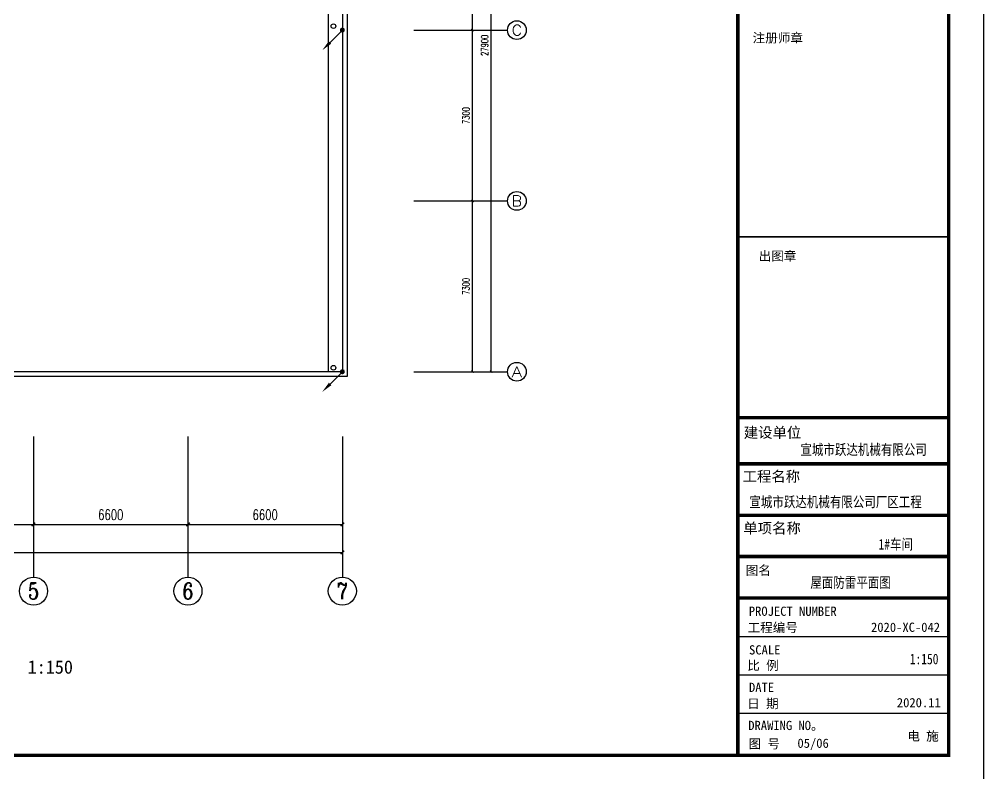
# Model space of a CAD drawing. Extents: x 185245 to 1992634, y -19957 to 755165.
# Drawn here: x 1893446 to 1934674, y 375386 to 407626 of the extents above; entities that cross this region are included whole.
import ezdxf
from ezdxf.enums import TextEntityAlignment as Align

# ---------------------------------------------------------------- set-up
doc = ezdxf.new("R2010")
doc.units = 0
doc.header["$LTSCALE"] = 1000
doc.header["$MEASUREMENT"] = 0
for name, color, linetype in [('AXIS', 3, 'Continuous'), ('AXIS_TEXT', 7, 'Continuous'), ('DIM_SYMB', 3, 'Continuous'), ('LWIRE', 4, 'Continuous'), ('PUB_TITLE', 4, 'Continuous'), ('TEXT', 7, 'Continuous'), ('图框', 4, 'Continuous'), ('线', 150, 'Continuous')]:
    doc.layers.add(name, color=color, linetype=linetype)
doc.styles.add('-黑体', font='simhei.ttf', dxfattribs={"width": 0.8})
doc.styles.add('_TCH_AXIS', font='COMPLEX', dxfattribs={"bigfont": 'GBCBIG'})
doc.styles.add('_TCH_DIM_T3', font='SIMPLEX', dxfattribs={"width": 0.705882, "bigfont": 'GBCBIG'})
doc.styles.add('COMPLEX', font='COMPLEX')
doc.styles.get("Standard").update_dxf_attribs({"font": 'gbenor.shx', "bigfont": 'gbcbig.shx'})
doc.styles.add('宋体', font='')
doc.styles.add('黑体', font='simhei.ttf')
doc.styles.get('宋体').set_extended_font_data('NSimSun')
doc.dimstyles.new('_TCH_ARCH&&100', dxfattribs={"dimtxt": 297.5, "dimasz": 100, "dimexe": 250, "dimexo": 300, "dimgap": 126.25, "dimtad": 1, "dimdec": 0, "dimzin": 0, "dimdsep": 46, "dimtxsty": '_TCH_DIM_T3', "dimblk": 'ARCHTICK', "dimcen": 0.09, "dimclrt": 7, "dimazin": 2, "dimtfac": 1, "dimtdec": 0, "dimtix": 1, "dimtmove": 2, "dimatfit": 3, "dimfxl": 0, "dimtolj": 1, "dimtzin": 0, "dimarcsym": 0})
doc.dimstyles.new('_TCH_ARCH&&150', dxfattribs={"dimtxt": 446.25, "dimasz": 150, "dimexe": 375, "dimexo": 450, "dimgap": 189.375, "dimtad": 1, "dimdec": 0, "dimzin": 0, "dimdsep": 46, "dimtxsty": '_TCH_DIM_T3', "dimblk": 'ARCHTICK', "dimcen": 0.09, "dimclrt": 7, "dimazin": 2, "dimtfac": 1, "dimtdec": 0, "dimtix": 1, "dimtmove": 2, "dimatfit": 3, "dimfxl": 0, "dimtolj": 1, "dimtzin": 0, "dimarcsym": 0})

# ---------------------------------------------------------------- blocks, each defined once
blk = doc.blocks.new('_AXISO')
blk.add_circle((0, 0), 0.5)
at = {"layer": 'AXIS_TEXT', "style": 'COMPLEX', "width": 1.041667}
blk.add_attdef('A', text='', height=0.56, dxfattribs=at).set_placement((-0.25, -0.28), (0.25, -0.28), align=Align.FIT)
blk = doc.blocks.new('$TelecSys$00000080')
for p, q in [((-0.7, -0.7), (0, 0)), ((0.104, 0.104), (0.104, 0.104)), ((-0.104, -0.104), (-0.104, -0.104))]:
    blk.add_line(p, q)
at = {"const_width": 0.142}
blk.add_lwpolyline([(0.071, 0, 1), (-0.071, 0, 1)], format="xyb", close=True, dxfattribs=at)
blk.add_solid([(-0.63, -0.77), (-0.77, -0.63), (-1.15, -1.15)])
at = {"width": 0.8, "flags": 9}
blk.add_attdef('A', (0, 0), '', height=0.00002, rotation=180, dxfattribs=at)
blk = doc.blocks.new('A$C31D40216')
at = {"layer": '图框', "color": 4}
for points, const_width in [([(74, 60000), (74, 0)], 148), ([(74, 14429), (9055, 14429)], 149), ([(74, 12453), (9058, 12453)], 149), ([(74, 10252), (9088, 10252)], 149), ([(74, 8496), (9088, 8496)], 149), ([(74, 6719), (9088, 6719)], 149), ([(74, 5071), (9088, 5071)], 60.5), ([(74, 3426), (9088, 3426)], 60.5), ([(74, 1793), (9088, 1793)], 60.5)]:
    blk.add_lwpolyline(points, dxfattribs=dict(at, const_width=const_width))
at = {"layer": '图框', "color": 0, "const_width": 75}
blk.add_lwpolyline([(74, 22160), (9088, 22160)], dxfattribs=at)
at = {"layer": 'TEXT', "color": 3, "style": '-黑体', "width": 0.8}
for s, height, p in [('宣城市跃达机械有限公司', 450.22, (2752, 12837)), ('宣城市跃达机械有限公司厂区工程', 450.22, (571, 10603)), ('1#车间', 450.2, (6092, 8794)), ('1:150', 450.2, (7429, 3890))]:
    blk.add_text(s, height=height, dxfattribs=at).set_placement(p)
at = {"layer": '图框', "color": 4}
for s, height, style, p in [('注册师章', 394.4, '黑体', (707, 30463)), ('出图章', 394.4, '黑体', (967, 21139)), ('建设单位', 450, '黑体', (331, 13570)), ('工程名称', 450, '黑体', (282, 11692)), ('单项名称', 450, '黑体', (312, 9482)), ('图名', 394.4, '黑体', (415, 7709)), ('工程编号', 394.4, '黑体', (493, 5262)), ('2020-XC-042', 394.42, '宋体', (5770, 5275)), ('SCALE', 394.4, '黑体', (555, 4308)), ('比 例', 394.4, '黑体', (479, 3644)), ('DATE', 394.4, '黑体', (553, 2706)), ('日 期', 394.4, '黑体', (479, 2011)), ('2020.11', 394.4, '宋体', (6874, 2053)), ('DRAWING NO。', 394.42, '黑体', (522, 1078)), ('图 号', 394.4, '黑体', (535, 291))]:
    blk.add_text(s, height=height, dxfattribs=dict(at, style=style)).set_placement(p)
at = {"layer": '图框', "color": 0, "style": '黑体'}
blk.add_text('PROJECT NUMBER', height=394.42, dxfattribs=at).set_placement((546, 5959))
at = {"layer": '图框', "color": 3, "style": '宋体'}
blk.add_text('电 施', height=394.4, dxfattribs=at).set_placement((7323, 625))
blk = doc.blocks.new('_ArchTick')
at = {"color": 0, "linetype": 'ByBlock', "const_width": 0.4}
blk.add_lwpolyline([(-0.5, -0.5), (0.5, 0.5)], dxfattribs=at)
blk = doc.blocks.new('*D84')
at = {"layer": 'AXIS', "color": 0, "lineweight": -2, "transparency": 16777216}
for p, q in [((1910617, 399864), (1913067, 399864)), ((1912817, 392564), (1912817, 399864)), ((1910617, 392564), (1913067, 392564))]:
    blk.add_line(p, q, dxfattribs=at)
at = {"layer": 'Defpoints', "color": 0, "transparency": 16777216}
for p in [(1910317, 399864), (1912817, 399864), (1910317, 392564)]:
    blk.add_point(p, dxfattribs=at)
at = {"layer": 'AXIS', "color": 0, "lineweight": -2, "transparency": 16777216, "xscale": 100, "yscale": 100, "zscale": 100}
for p, rotation in [((1912817, 399864), 90), ((1912817, 392564), 270)]:
    blk.add_blockref('_ArchTick', p, dxfattribs=dict(at, rotation=rotation))
at = {"layer": 'AXIS', "color": 7, "transparency": 16777216, "insert": (1912542, 396214), "char_height": 297.5, "attachment_point": 5, "rotation": 90, "style": '_TCH_DIM_T3'}
blk.add_mtext('\\A1;7300', dxfattribs=at)
blk = doc.blocks.new('*D85')
at = {"layer": 'AXIS', "color": 0, "lineweight": -2, "transparency": 16777216}
for p, q in [((1910617, 407164), (1913067, 407164)), ((1912817, 399864), (1912817, 407164)), ((1910617, 399864), (1913067, 399864))]:
    blk.add_line(p, q, dxfattribs=at)
at = {"layer": 'Defpoints', "color": 0, "transparency": 16777216}
for p in [(1910317, 407164), (1912817, 407164), (1910317, 399864)]:
    blk.add_point(p, dxfattribs=at)
at = {"layer": 'AXIS', "color": 0, "lineweight": -2, "transparency": 16777216, "xscale": 100, "yscale": 100, "zscale": 100}
for p, rotation in [((1912817, 407164), 90), ((1912817, 399864), 270)]:
    blk.add_blockref('_ArchTick', p, dxfattribs=dict(at, rotation=rotation))
at = {"layer": 'AXIS', "color": 7, "transparency": 16777216, "insert": (1912542, 403514), "char_height": 297.5, "attachment_point": 5, "rotation": 90, "style": '_TCH_DIM_T3'}
blk.add_mtext('\\A1;7300', dxfattribs=at)
blk = doc.blocks.new('*D86')
at = {"layer": 'AXIS', "color": 0, "lineweight": -2, "transparency": 16777216}
for p, q in [((1910617, 414464), (1913067, 414464)), ((1912817, 407164), (1912817, 414464)), ((1910617, 407164), (1913067, 407164))]:
    blk.add_line(p, q, dxfattribs=at)
at = {"layer": 'Defpoints', "color": 0, "transparency": 16777216}
for p in [(1910317, 414464), (1912817, 414464), (1910317, 407164)]:
    blk.add_point(p, dxfattribs=at)
at = {"layer": 'AXIS', "color": 0, "lineweight": -2, "transparency": 16777216, "xscale": 100, "yscale": 100, "zscale": 100}
for p, rotation in [((1912817, 414464), 90), ((1912817, 407164), 270)]:
    blk.add_blockref('_ArchTick', p, dxfattribs=dict(at, rotation=rotation))
at = {"layer": 'AXIS', "color": 7, "transparency": 16777216, "insert": (1912542, 410814), "char_height": 297.5, "attachment_point": 5, "rotation": 90, "style": '_TCH_DIM_T3'}
blk.add_mtext('\\A1;7300', dxfattribs=at)
blk = doc.blocks.new('*D88')
at = {"layer": 'AXIS', "color": 0, "lineweight": -2, "transparency": 16777216}
for p, q in [((1910617, 420464), (1913867, 420464)), ((1913617, 392564), (1913617, 420464)), ((1910617, 392564), (1913867, 392564))]:
    blk.add_line(p, q, dxfattribs=at)
at = {"layer": 'Defpoints', "color": 0, "transparency": 16777216}
for p in [(1910317, 420464), (1913617, 420464), (1910317, 392564)]:
    blk.add_point(p, dxfattribs=at)
at = {"layer": 'AXIS', "color": 0, "lineweight": -2, "transparency": 16777216, "xscale": 100, "yscale": 100, "zscale": 100}
for p, rotation in [((1913617, 420464), 90), ((1913617, 392564), 270)]:
    blk.add_blockref('_ArchTick', p, dxfattribs=dict(at, rotation=rotation))
at = {"layer": 'AXIS', "color": 7, "transparency": 16777216, "insert": (1913342, 406514), "char_height": 297.5, "attachment_point": 5, "rotation": 90, "style": '_TCH_DIM_T3'}
blk.add_mtext('\\A1;27900', dxfattribs=at)
blk = doc.blocks.new('*D109')
at = {"layer": 'AXIS', "color": 0, "lineweight": -2, "transparency": 16777216}
for p, q in [((1887456, 389340), (1887456, 385665)), ((1894056, 389340), (1894056, 385665)), ((1887456, 386040), (1894056, 386040))]:
    blk.add_line(p, q, dxfattribs=at)
at = {"layer": 'Defpoints', "color": 0, "transparency": 16777216}
for p in [(1887456, 389790), (1894056, 389790), (1894056, 386040)]:
    blk.add_point(p, dxfattribs=at)
at = {"layer": 'AXIS', "color": 0, "lineweight": -2, "transparency": 16777216, "xscale": 150, "yscale": 150, "zscale": 150, "rotation": 180}
blk.add_blockref('_ArchTick', (1887456, 386040), dxfattribs=at)
at = {"layer": 'AXIS', "color": 0, "lineweight": -2, "transparency": 16777216, "xscale": 150, "yscale": 150, "zscale": 150}
blk.add_blockref('_ArchTick', (1894056, 386040), dxfattribs=at)
at = {"layer": 'AXIS', "color": 7, "transparency": 16777216, "insert": (1890756, 386453), "char_height": 446.2, "attachment_point": 5, "style": '_TCH_DIM_T3'}
blk.add_mtext('\\A1;6600', dxfattribs=at)
blk = doc.blocks.new('*D110')
at = {"layer": 'AXIS', "color": 0, "lineweight": -2, "transparency": 16777216}
for p, q in [((1894056, 389340), (1894056, 385665)), ((1900656, 389340), (1900656, 385665)), ((1894056, 386040), (1900656, 386040))]:
    blk.add_line(p, q, dxfattribs=at)
at = {"layer": 'Defpoints', "color": 0, "transparency": 16777216}
for p in [(1894056, 389790), (1900656, 389790), (1900656, 386040)]:
    blk.add_point(p, dxfattribs=at)
at = {"layer": 'AXIS', "color": 0, "lineweight": -2, "transparency": 16777216, "xscale": 150, "yscale": 150, "zscale": 150, "rotation": 180}
blk.add_blockref('_ArchTick', (1894056, 386040), dxfattribs=at)
at = {"layer": 'AXIS', "color": 0, "lineweight": -2, "transparency": 16777216, "xscale": 150, "yscale": 150, "zscale": 150}
blk.add_blockref('_ArchTick', (1900656, 386040), dxfattribs=at)
at = {"layer": 'AXIS', "color": 7, "transparency": 16777216, "insert": (1897356, 386453), "char_height": 446.2, "attachment_point": 5, "style": '_TCH_DIM_T3'}
blk.add_mtext('\\A1;6600', dxfattribs=at)
blk = doc.blocks.new('*D111')
at = {"layer": 'AXIS', "color": 0, "lineweight": -2, "transparency": 16777216}
for p, q in [((1900656, 389340), (1900656, 385665)), ((1907256, 389340), (1907256, 385665)), ((1900656, 386040), (1907256, 386040))]:
    blk.add_line(p, q, dxfattribs=at)
at = {"layer": 'Defpoints', "color": 0, "transparency": 16777216}
for p in [(1900656, 389790), (1907256, 389790), (1907256, 386040)]:
    blk.add_point(p, dxfattribs=at)
at = {"layer": 'AXIS', "color": 0, "lineweight": -2, "transparency": 16777216, "xscale": 150, "yscale": 150, "zscale": 150, "rotation": 180}
blk.add_blockref('_ArchTick', (1900656, 386040), dxfattribs=at)
at = {"layer": 'AXIS', "color": 0, "lineweight": -2, "transparency": 16777216, "xscale": 150, "yscale": 150, "zscale": 150}
blk.add_blockref('_ArchTick', (1907256, 386040), dxfattribs=at)
at = {"layer": 'AXIS', "color": 7, "transparency": 16777216, "insert": (1903956, 386453), "char_height": 446.2, "attachment_point": 5, "style": '_TCH_DIM_T3'}
blk.add_mtext('\\A1;6600', dxfattribs=at)
blk = doc.blocks.new('*D112')
at = {"layer": 'AXIS', "color": 0, "lineweight": -2, "transparency": 16777216}
for p, q in [((1867656, 389340), (1867656, 384465)), ((1907256, 389340), (1907256, 384465)), ((1867656, 384840), (1907256, 384840))]:
    blk.add_line(p, q, dxfattribs=at)
at = {"layer": 'Defpoints', "color": 0, "transparency": 16777216}
for p in [(1867656, 389790), (1907256, 389790), (1907256, 384840)]:
    blk.add_point(p, dxfattribs=at)
at = {"layer": 'AXIS', "color": 0, "lineweight": -2, "transparency": 16777216, "xscale": 150, "yscale": 150, "zscale": 150, "rotation": 180}
blk.add_blockref('_ArchTick', (1867656, 384840), dxfattribs=at)
at = {"layer": 'AXIS', "color": 0, "lineweight": -2, "transparency": 16777216, "xscale": 150, "yscale": 150, "zscale": 150}
blk.add_blockref('_ArchTick', (1907256, 384840), dxfattribs=at)
at = {"layer": 'AXIS', "color": 7, "transparency": 16777216, "insert": (1887456, 385253), "char_height": 446.2, "attachment_point": 5, "style": '_TCH_DIM_T3'}
blk.add_mtext('\\A1;39600', dxfattribs=at)

msp = doc.modelspace()

# ---------------------------------------------------------------- linework, layer by layer
at = {"color": 252}
for centre in [(1906877.4, 407332.7, 0), (1906877.4, 392732.7, 0)]:
    msp.add_circle(centre, 100, dxfattribs=at)
at = {"layer": 'AXIS', "color": 3}
for p, q in [((1910317.1, 407163.5), (1914317.1, 407163.5)), ((1910317.1, 399863.5), (1914317.1, 399863.5)), ((1910317.1, 392563.5), (1914317.1, 392563.5))]:
    msp.add_line(p, q, dxfattribs=at)
at = {"layer": 'AXIS'}
for p, q in [((1894056.3, 389790.3, 0), (1894056.3, 383790.3, 0)), ((1900656.3, 389790.3, 0), (1900656.3, 383790.3, 0)), ((1907256.3, 389790.3, 0), (1907256.3, 383790.3, 0))]:
    msp.add_line(p, q, dxfattribs=at)
at = {"layer": 'PUB_TITLE'}
msp.add_lwpolyline([(1845574.4, 374673.5), (1934674.4, 374673.5), (1934674.4, 437673.5), (1845574.4, 437673.5)], close=True, dxfattribs=at)
at = {"layer": 'PUB_TITLE', "const_width": 150}
msp.add_lwpolyline([(1849324.4, 376173.5), (1933174.4, 376173.5), (1933174.4, 436173.5), (1849324.4, 436173.5)], close=True, dxfattribs=at)
at = {"layer": '线', "color": 252, "elevation": 0}
for points in [[(1867456.3, 420663.5), (1907456.3, 420663.5), (1907456.3, 392363.5), (1867456.3, 392363.5)], [(1867656.3, 420463.5), (1907256.3, 420463.5), (1907256.3, 392563.5), (1867656.3, 392563.5)]]:
    msp.add_lwpolyline(points, close=True, dxfattribs=at)
for points in [[(1906656.3, 420463.5), (1906656.3, 392563.5)], [(1907256.3, 420463.5), (1907256.3, 392563.5)]]:
    msp.add_lwpolyline(points, dxfattribs=at)

# ---------------------------------------------------------------- block references
msp.add_blockref('A$C31D40216', (1924086.6, 376173.5))
at = {"layer": 'AXIS', "color": 3}
ref = msp.add_blockref('_AXISO', (1914717.1, 407163.5), dxfattribs=dict(at, xscale=800, yscale=800, zscale=800))
ref.add_attrib('A', 'C', dxfattribs={"layer": 'AXIS_TEXT', "color": 3, "height": 452.5, "style": '_TCH_AXIS', "width": 1.4}).set_placement((1914490.9, 406937.3), (1914943.4, 406937.3), align=Align.FIT)
ref = msp.add_blockref('_AXISO', (1914717.1, 399863.5), dxfattribs=dict(at, xscale=800, yscale=800, zscale=800))
ref.add_attrib('A', 'B', dxfattribs={"layer": 'AXIS_TEXT', "color": 3, "height": 452.5, "style": '_TCH_AXIS', "width": 1.235294}).set_placement((1914490.9, 399637.3), (1914943.4, 399637.3), align=Align.FIT)
ref = msp.add_blockref('_AXISO', (1914717.1, 392563.5), dxfattribs=dict(at, xscale=800, yscale=800, zscale=800))
ref.add_attrib('A', 'A', dxfattribs={"layer": 'AXIS_TEXT', "color": 3, "height": 452.5, "style": '_TCH_AXIS', "width": 1.166667}).set_placement((1914490.9, 392337.3), (1914943.4, 392337.3), align=Align.FIT)
at = {"layer": 'AXIS'}
ref = msp.add_blockref('_AXISO', (1894056.3, 383190.3, 0), dxfattribs=dict(at, xscale=1200, yscale=1200, zscale=1200))
ref.add_attrib('A', '5', dxfattribs={"layer": 'AXIS_TEXT', "height": 698.9, "style": '_TCH_AXIS'}).set_placement((1893823.3, 382840.8, 0), (1894289.3, 382840.8, 0), align=Align.FIT)
ref = msp.add_blockref('_AXISO', (1900656.3, 383190.3, 0), dxfattribs=dict(at, xscale=1200, yscale=1200, zscale=1200))
ref.add_attrib('A', '6', dxfattribs={"layer": 'AXIS_TEXT', "height": 698.9, "style": '_TCH_AXIS'}).set_placement((1900423.3, 382840.8, 0), (1900889.3, 382840.8, 0), align=Align.FIT)
ref = msp.add_blockref('_AXISO', (1907256.3, 383190.3, 0), dxfattribs=dict(at, xscale=1200, yscale=1200, zscale=1200))
ref.add_attrib('A', '7', dxfattribs={"layer": 'AXIS_TEXT', "height": 698.9, "style": '_TCH_AXIS'}).set_placement((1907023.3, 382840.8, 0), (1907489.3, 382840.8, 0), align=Align.FIT)
at = {"layer": 'LWIRE', "xscale": 750, "yscale": 750, "zscale": 750}
for p in [(1907256.3, 407163.5, 0), (1907256.3, 392563.5, 0)]:
    msp.add_blockref('$TelecSys$00000080', p, dxfattribs=at)

# ---------------------------------------------------------------- texts
at = {"layer": 'DIM_SYMB', "color": 7, "style": '宋体'}
msp.add_text('1:150', height=569.62, dxfattribs=at).set_placement((1893803.3, 379660.5, 0))
at = {"layer": 'TEXT', "color": 3, "style": '-黑体', "width": 0.8}
msp.add_text('屋面防雷平面图', height=450.22, dxfattribs=at).set_placement((1927262.8, 383333.6))
at = {"layer": '图框', "color": 3, "style": '宋体'}
msp.add_text('05/06', height=394.42, dxfattribs=at).set_placement((1926711.3, 376492))

# ---------------------------------------------------------------- dimensions: what is measured, and where the dimension line sits
at = {"layer": 'AXIS', "color": 3}
for p1, p2, distance, picture, middle in [((1910317.1, 392563.5), (1910317.1, 420463.5), -3300, '*D88', (1913342.1, 406513.5)), ((1910317.1, 407163.5), (1910317.1, 414463.5), -2500, '*D86', (1912542.1, 410813.5)), ((1910317.1, 399863.5), (1910317.1, 407163.5), -2500, '*D85', (1912542.1, 403513.5)), ((1910317.1, 392563.5), (1910317.1, 399863.5), -2500, '*D84', (1912542.1, 396213.5))]:
    dim = msp.add_aligned_dim(p1=p1, p2=p2, distance=distance, dimstyle='_TCH_ARCH&&100', dxfattribs=at)
    dim.commit()
    dim.dimension.update_dxf_attribs({"geometry": picture, "text_midpoint": middle})
at = {"layer": 'AXIS'}
for p1, p2, distance, picture, middle in [((1867656.3, 389790.3), (1907256.3, 389790.3), -4950, '*D112', (1887456.3, 385252.8)), ((1887456.3, 389790.3), (1894056.3, 389790.3), -3750, '*D109', (1890756.3, 386452.8)), ((1894056.3, 389790.3), (1900656.3, 389790.3), -3750, '*D110', (1897356.3, 386452.8)), ((1900656.3, 389790.3), (1907256.3, 389790.3), -3750, '*D111', (1903956.3, 386452.8))]:
    dim = msp.add_aligned_dim(p1=p1, p2=p2, distance=distance, dimstyle='_TCH_ARCH&&150', dxfattribs=at)
    dim.commit()
    dim.dimension.update_dxf_attribs({"geometry": picture, "text_midpoint": middle})

doc.saveas('drawing.dxf')
